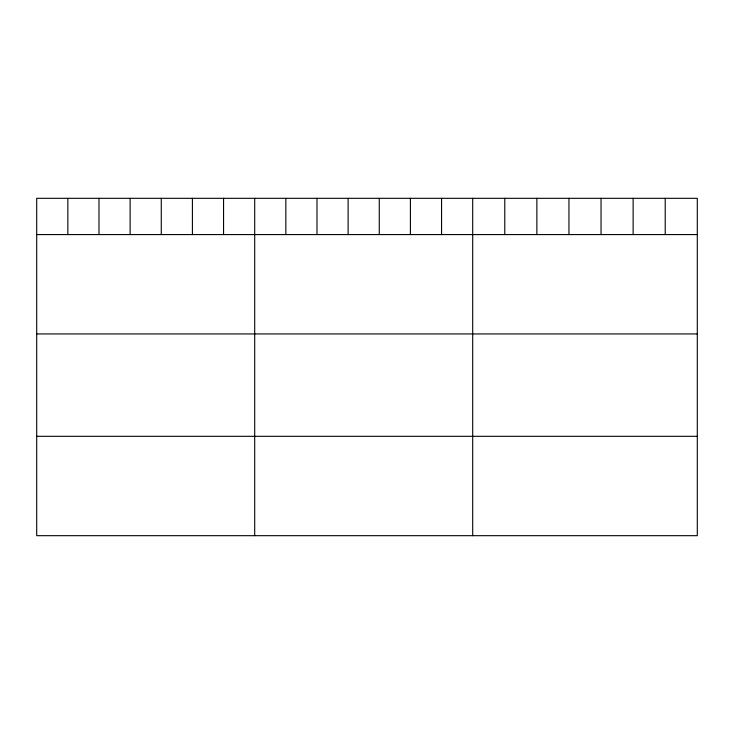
<?xml version="1.0" encoding="UTF-8"?>
<svg xmlns="http://www.w3.org/2000/svg" width="734" height="734" viewBox="0 0 734 734"><rect width="100%" height="100%" fill="white"/><g stroke="black" fill="none" stroke-linecap="round" stroke-linejoin="round"><path stroke-width="1.1" d="M697.3 234.577L697.3 535.682L36.7 535.682L36.7 198.318L697.3 198.318L697.3 234.577L36.7 234.577M36.7 333.942L697.3 333.942M36.7 436.317L697.3 436.317M665.215 198.318L665.215 234.577M633.13 198.318L633.13 234.577M601.045 198.318L601.045 234.577M568.951 198.318L568.951 234.577M536.866 198.318L536.866 234.577M504.781 198.318L504.781 234.577M472.696 198.318L472.696 535.682M441.556 198.318L441.556 234.577M410.407 198.318L410.407 234.577M379.267 198.318L379.267 234.577M348.127 198.318L348.127 234.577M316.987 198.318L316.987 234.577M285.838 198.318L285.838 234.577M254.698 198.318L254.698 535.682M223.558 198.318L223.558 234.577M192.409 198.318L192.409 234.577M161.269 198.318L161.269 234.577M130.129 198.318L130.129 234.577M98.989 198.318L98.989 234.577M67.84 198.318L67.84 234.577"/></g></svg>
